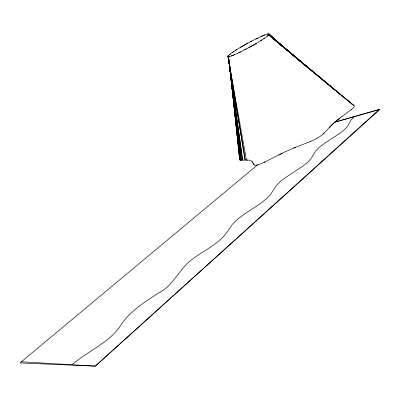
<?xml version="1.0" encoding="UTF-8"?>
<svg xmlns="http://www.w3.org/2000/svg" width="400" height="400" viewBox="0 0 400 400"><rect width="100%" height="100%" fill="white"/><g stroke="black" fill="none" stroke-linecap="round" stroke-linejoin="round"><path stroke-width="0.6" d="M246.43 160.095L227.98 56.5M269.03 34.325L294.88 56.815M228.1 56.055L228.3 55.78M228.32 230.1L232.605 224.015L237.715 219.065L244.22 214.25L260.595 203.42L267.105 198.22L270.775 194.115L276.02 185.955L280.27 181.61L286.325 177.05L302.205 166.59L307.76 162.225L311.205 158.405L315.615 151.05L319.045 147.505L324.825 143.15L339.69 133.41L344.61 129.58L347.795 126.03L351.19 119.785L354.08 116.69M228.195 230.295C219.265 244.79 202.24 250.73 189.675 261.34C178.56 270.64 173.09 285.36 159.7 292.32C144.55 302.015 128.695 311.845 119.19 327.665C106.855 343.92 87.12 351.585 72.045 364.74M228.4 55.665L229.78 54.4M330.295 126.495L331.1 125.645A42.84 9.69 -26.6 0 1 331.605 125.125A51.845 11.77 -26.4 0 1 338.165 119.405L340.095 117.94M324.05 133.145L323.76 133.45A11.005 2.48 -27.5 0 1 323.63 133.585M329.175 127.69L330.135 126.665M267.625 35.86L268.825 34.67L334.975 90.225M267.515 35.95L267.06 36.32M257.985 164.535L20 362.94L95.31 366.125L380 109.285L334.405 122.25M229.9 54.305L230.385 53.92M351.665 109.315L351.26 109.625A11.84 2.525 -27 0 0 353.385 105.425M351.195 109.675L340.045 117.975A51.405 11.665 -26.4 0 0 330.775 125.985L323.83 133.375A12.24 2.76 -27.5 0 1 310.6 141.4L310.515 141.435M264.495 38.21L263.615 38.815M232.65 52.28L233.885 51.44M261.945 39.915L260.525 40.82M235.525 50.37L236.905 49.5M256.825 43.085L256.345 43.365M240.455 47.34L247.955 43.075M256.315 43.385L255.925 43.615M255.865 43.65L248.9 47.59M250.165 41.885L251.99 40.925M246.57 48.84L244.65 49.845M282.34 153.18L264.285 162.25M264.555 162.115L264.915 161.93M278.695 154.995L279.605 154.535M264.465 162.16L264.375 162.205A11.845 2.64 -28.4 0 1 254.08 164.84L254.09 164.85A11.86 2.645 -28.4 0 0 254.295 165.045M255.84 38.97L257.59 38.115M240.69 51.845L238.825 52.75M260.95 36.55L265.11 34.815M234.685 54.63L231.84 55.785M293.865 148.015L295.615 147.315M310.695 141.365L295.49 147.36A51.29 12.33 -28.1 0 0 279.915 154.38M231.635 55.86L231.33 55.97M334.26 122.35L379.325 109.475L95.31 366.125L21.365 361.8M267.14 34.135L267.855 33.96M229.425 56.555L228.825 56.665M268.505 33.875L268.86 33.91M240.98 160.12L240.575 160.12L229.145 62.52L240.45 160.11L229.125 62.545L241.37 160.12L228.22 55.885L228.56 58.35M247.155 160.095L247.715 160.095M228.295 56.685L228.045 56.59M354.09 105.63L268.645 34.89L353.665 105.47L268.745 34.775L325.755 82.535M336.405 91.425L337.83 92.625M338.785 93.425L340.21 94.62M341.165 95.42L342.59 96.62M327.19 83.74L328.63 84.945M329.585 85.745L331.025 86.95M331.98 87.755L333.42 88.96M336.775 91.765L337.73 92.57M307.425 67.235L268.865 34.615L304.98 65.2M308.4 68.01L312.665 71.655M313.635 72.435L315.05 73.665M307.365 67.2L268.945 34.495L282.5 46.425M308.79 68.405L310.215 69.615L308.78 68.42M311.165 70.42L312.59 71.625M307.75 67.6L268.905 34.555L292.48 54.855M293.895 56.07L294.84 56.88M284.37 48.075L285.305 48.895M287.7 50.83L269.035 34.305L278.195 42.81M276.65 41.295L268.98 33.97L282.705 46.78M269.04 34.04A23.395 2.205 -28.7 0 1 239.16 52.585A23.395 2.205 -28.7 0 1 237.365 49.215A23.395 2.205 -28.7 0 1 269.04 34.04L276.71 41.37M277.615 42.23L279.865 44.38M278 42.585L279.805 44.31M251.975 161.515L252.21 161.875M252.35 162.095L252.72 162.68M253 163.125L253.19 163.425M253.565 164.02L253.85 164.475M253.945 164.625L252.07 161.655A46.205 10.13 -29.3 0 0 247.505 160.09L240.72 160.12A11.105 2.325 -28.6 0 1 239.8 158.83M227.965 56.385L245.15 160.105L228.085 56.075L242.62 160.115L229.155 62.67M228.73 59.585L228.985 61.435M228.785 59.43L228.965 61.335M228.765 59.455L228.98 61.31M228.97 60.61L228.825 59.375L229.025 61.225M240.45 160.11L229.185 62.465L240.2 160.075L230.305 71.63M230.165 70.395L229.265 62.35L239.825 159.925L230.745 75.21M229.685 65.32L229.885 67.175L229.675 65.355M230.215 70.265L230.015 68.41L230.195 70.32M230.35 71.5L230.615 73.975M230.33 71.56L230.59 74.04M230.72 75.28L239.625 159.675M240.745 160.12L229.11 62.57L240.745 160.12"/></g></svg>
